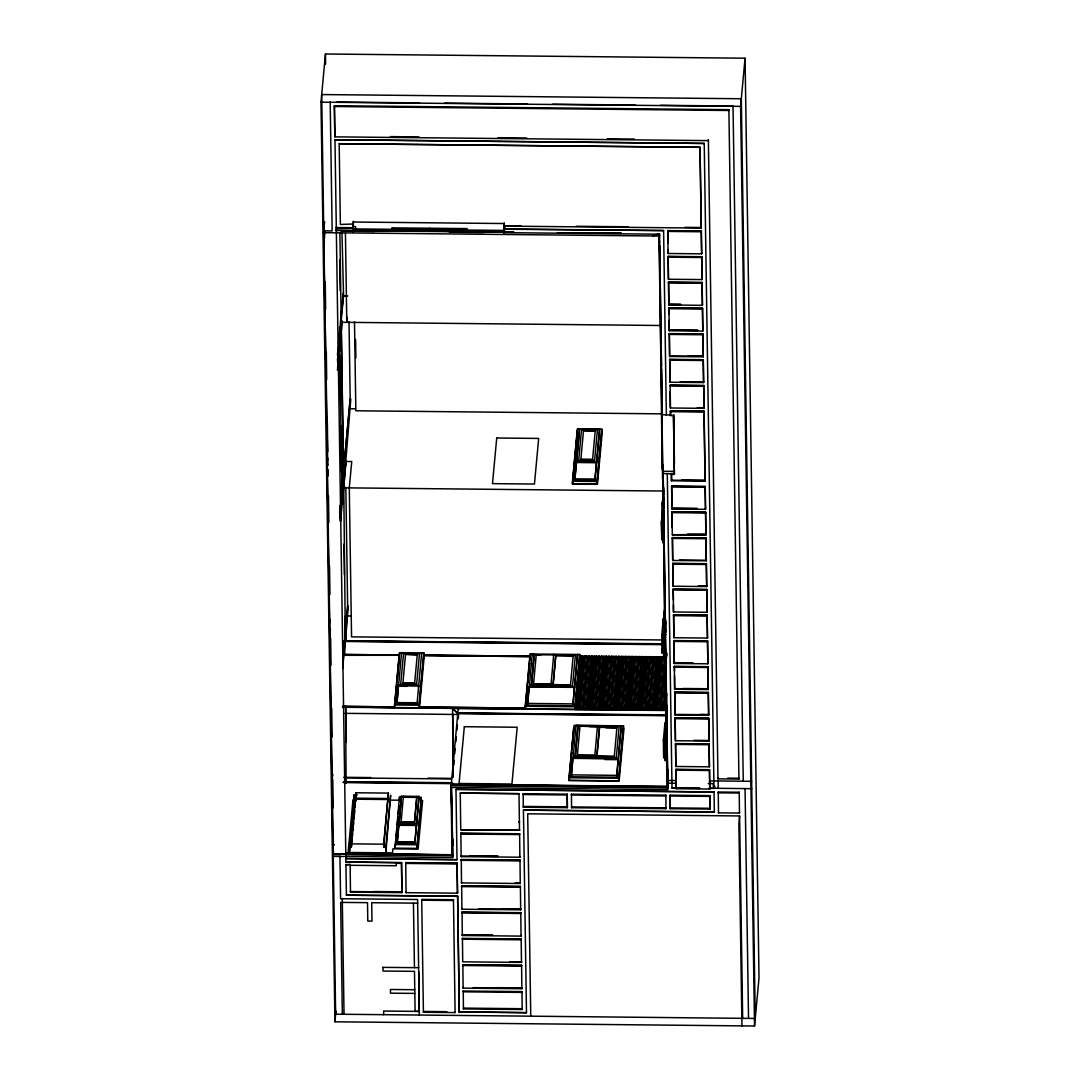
<?xml version="1.0" encoding="UTF-8"?>
<svg xmlns="http://www.w3.org/2000/svg" width="1080" height="1080" viewBox="0 0 1080 1080"><rect width="100%" height="100%" fill="white"/><g stroke="black" fill="none" stroke-linecap="round" stroke-linejoin="round"><path stroke-width="1.5" d="M346.14 742.028L345.695 706.468M667.143 709.52L575.424 708.764L576.531 708.777L581.269 656.006L582.944 656.019L582.944 657.693L578.205 708.791L579.893 708.804L584.631 656.033L586.305 656.046L586.305 657.72L587.979 657.747L587.979 656.073L589.667 656.087L589.667 657.761L591.341 657.774L586.602 708.872L583.2 707.576C584.267 709.466 580.568 709.425 581.526 707.562L579.852 707.535L579.893 708.804M594.54 659.462L589.964 708.912L588.276 708.899L593.014 657.788L593.014 656.114L591.341 656.1L586.602 708.872M619.88 658.058L621.554 658.085L616.815 709.182L615.141 709.168L619.866 656.384L618.192 656.37L618.192 658.044L616.518 658.031L616.518 656.357L614.831 656.343L614.844 658.017L613.157 657.99L613.157 656.316L611.483 656.303L611.483 657.976L609.808 657.963L609.795 656.289L608.121 656.276L603.383 709.047L601.708 709.034L606.447 657.923L606.447 656.249L604.76 656.235L600.035 709.007L598.347 708.993L603.086 657.895L603.086 656.221L601.412 656.208L596.673 708.98L594.999 708.966L599.738 657.855L599.724 656.181L598.05 656.168L593.312 708.939L591.638 708.926L596.376 657.828L596.376 656.154L594.688 656.14L589.964 708.912M657.099 709.587L657.058 708.318L658.733 708.332C657.774 710.208 661.473 710.235 660.407 708.345L665.186 656.843L665.199 658.517L663.512 658.503L663.512 656.829L661.838 656.802L657.099 709.587L655.412 709.56L660.163 658.463L660.15 656.788L658.476 656.775L653.738 709.547L652.063 709.533L656.802 658.436L656.802 656.762L655.115 656.735L650.376 709.52L648.702 709.506L653.441 658.395L653.441 656.721L651.767 656.707L647.028 709.479L645.341 709.466L650.079 656.694L648.405 656.667L643.667 709.452L641.993 709.439L646.731 658.327L646.731 656.654L645.043 656.64L640.319 709.412L638.631 709.398L643.37 656.627L641.696 656.6L641.696 658.274L640.022 658.26L640.008 656.586L638.334 656.573L638.334 658.246L636.66 658.233L636.66 656.559L634.973 656.532L630.248 709.317L628.56 709.303L633.299 658.193L633.299 656.519L631.625 656.505L626.886 709.277L625.212 709.263L629.951 658.165L629.937 656.492L628.263 656.478L623.525 709.25L621.851 709.236L626.589 658.125L626.589 656.451L624.902 656.438L620.177 709.209L618.489 709.196L623.227 658.098L623.227 656.424L621.554 656.411L616.815 709.182M627.035 707.63L631.625 656.505M648.405 656.667L648.405 658.341L646.731 658.327M651.767 656.707L651.767 658.382L650.093 658.368M320.99 102.168L325.458 54L745.065 58.199L759.011 977.913L754.542 1026L334.935 1021.802L320.99 102.168L740.597 106.367L745.065 58.199M334.368 106.529L334.449 105.719L728.892 109.674L738.95 779.058L717.971 778.856L708.372 139.793L708.291 140.616L334.841 136.863L334.368 106.529L728.811 110.484L728.892 109.674M323.946 239.598L324.365 241.866L323.595 232.673L324.608 221.697M324.446 230.958L324.554 238.154M327.335 463.401L327.753 465.683L323.744 242.46L324.594 232.565M323.744 242.46L323.946 240.179M334.841 136.863L334.449 105.719M334.962 139.739L704.227 143.438L334.962 139.739L345.803 854.658L452.79 855.725L451.183 785.484L452.709 845.168M339.188 143.708L700.056 147.312L339.188 143.708L340.362 224.465L353.16 224.019M336.299 227.286L336.218 228.096L353.16 228.272L353.065 222.021L503.928 223.533L504.077 233.456L504.468 229.23M332.897 846.572L333.734 844.303L332.897 846.572L327.132 466.263L327.821 458.109M337.446 355.037L337.905 349.515M338.526 343.507L339.134 336.906M340.754 319.451L343.211 292.923M337.568 359.924L340.565 320.841M341.982 233.24L343.548 295.34L340.591 320.517M327.132 466.263L327.348 463.995M337.487 361.449L343.548 295.34M327.267 474.944L327.47 472.675L327.699 476.05M327.807 469.031L327.929 472.716M338.04 358.776L339.322 338.162M339.633 341.753L340.2 335.678M341.51 322.016L341.361 330.305M327.281 476.415L327.915 473.783M327.834 470.502L327.942 473.459M338.675 353.66L339.134 348.705M339.66 343.076L340.214 337M339.89 233.253L343.562 477.185L341.213 325.917M337.433 370.292L340.619 331.115M339.876 345.438L338.756 356.819M339.916 345.033L342.293 320.949M347.247 317.399L346.788 322.34L345.438 233.469M329.481 621.5L329.697 619.231L329.926 622.606M339.647 511.933L340.268 505.332M340.726 500.391L341.334 493.79M341.847 488.16L350.19 398.952L349.015 321.773M329.508 622.971L330.129 620.339M339.674 513.405L340.443 505.157M340.74 501.863L341.51 493.614M339.633 517.981L342.846 477.522M350.19 398.952L342.86 478.629M329.656 632.394L330.48 629.532M339.957 520.574L341.685 493.439M350.811 398.952L343.737 486.648M330.278 632.394L329.886 629.208M340.538 521.883L346.073 461.471L351.743 461.525L349.286 487.89L351.554 636.863L662.877 639.981M331.844 777.101L332.681 774.252L332.478 777.114M342.927 657.639L343.373 652.104M342.913 668.493L344.493 640.724M345.83 487.188L347.639 606.177L345.83 633.137M342.9 664.713L347.639 606.177M344.21 654.494L399.182 655.034L344.21 654.494L345.425 641.466L662.553 644.652M348.26 606.177L345.452 641.142L662.58 644.328M344.601 654.332L344.142 655.304L399.114 655.277L344.574 654.737L344.345 640.292M661.986 644.085L346.046 640.926L662.013 643.761M346.113 783.418L345.613 707.279M333.261 854.077L452.831 855.279L452.615 857.547L333.045 856.359L333.113 844.884M332.91 847.152L333.747 844.898M333.045 856.359L333.518 851.283M392.054 229.298L392.162 228.11M392.377 228.056L392.269 229.244L392.243 227.867L467.114 228.609L467.14 229.986M401.49 862.812L345.911 862.015L401.517 862.569L401.936 892.067L350.527 891.54M373.775 891.54L401.963 891.81L401.882 892.634L350.474 892.107L350.15 864.473L345.924 864.675L350.123 864.716M352.998 799.726L348.111 852.471L392.539 852.889L392.918 848.84L418.095 849.083L422.618 800.415M350.42 841.091L349.367 852.485L354.119 794.853L357.44 794.894M351.027 834.57L351.486 829.683M352.08 823.176L352.688 816.655M353.147 811.769L353.74 805.262M457.569 896.292L346.397 895.185L457.61 896.049L459.338 1012.001L526.487 1012.676L459.365 1011.758L459.284 1012.567L457.61 896.049M334.935 1021.802L335.934 1010.948M349.286 846.963L351.378 846.99L355.469 799.2L387.788 799.524L383.643 844.182L383.683 847.314L385.789 847.327L390.623 795.217L385.87 852.849L385.789 847.327M355.874 798.606L355.617 801.306L356.076 792.774L388.382 793.098L387.923 801.63M351.378 846.99L352.607 833.76M352.917 830.439L353.687 822.177M353.983 818.87L354.753 810.594M355.064 807.287L355.469 799.2M350.15 864.473L350.069 865.283L396.225 865.741L396.265 862.515M350.474 892.107L350.555 891.297M399.155 654.871L394.295 707.764L342.684 706.671M394.7 704.984L399.546 652.671L423.873 652.914L419.054 707.805L394.74 707.562L394.7 704.984L419.013 705.226L423.873 652.914M395.037 704.295L396.86 684.68M397.17 681.413L397.926 673.232M398.223 669.965L399.546 652.671M383.683 847.314L388.382 793.098M421.673 653.913L421.659 652.806L417.015 704.201L396.887 703.998L398.425 685.827L418.541 686.03L418.568 687.461M397.049 702.324L398.52 685.139L418.649 685.341L418.662 686.448M417.272 654.467L414.639 683.276L402.908 683.154L405.54 654.345L417.272 654.79L405.54 654.345M417.879 797.391L421.24 797.432L421.295 801.05L416.907 848.38L395.077 848.164L399.425 797.202L402.773 797.242M395.077 848.164L395.847 839.997M396.144 836.743L396.9 828.576M397.211 825.309L397.967 817.155M398.264 813.888L399.019 805.721M416.381 825.161L414.828 842.292L397.197 842.116L398.763 824.985L416.381 825.161L416.408 826.889L414.842 843.723L397.224 843.548L401.396 796.23L419.013 796.405L416.502 825.863L419.013 796.405M398.885 825.687L401.274 799.862M403.394 796.946L416.826 797.081L414.464 822.798L401.045 822.663L403.38 796.351L403.394 797.27L416.826 797.404L416.812 796.487L414.464 822.191L401.031 822.055M401.882 892.634L401.517 862.569M424.332 655.128L419.472 708.021L525.001 709.074L529.862 656.181L424.332 655.128L529.862 656.181M405.715 862.61L405.635 863.42L457.043 863.946L457.11 863.123L405.715 862.61L406.08 892.674L457.475 893.187L457.556 892.377M406.08 892.674L406.148 891.864M416.907 848.38L421.24 797.432M421.713 900.207L421.794 899.397L453.465 899.708L455.099 1012.581L423.414 1012.257L421.713 900.207L453.398 900.518L453.465 899.708M423.414 1012.257L423.482 1011.447L446.837 1011.69M666.158 715.392L457.812 713.313L452.601 708.345L452.993 777.317M453.019 841.86L451.845 848.354L451.157 784.323L667.278 786.483L451.13 784.647M667.211 714.852L457.772 713.084L667.183 715.176M450.94 788.076L458.257 708.399L458.906 708.993M452.588 777.114L453.046 772.078M453.668 765.369L454.14 760.347M454.761 753.638L455.233 748.615M455.855 741.906L456.314 736.871M456.935 730.175L457.407 725.139M458.028 718.429L457.785 714.231M504.023 229.784L504.09 228.974L663.593 230.566L666.36 414.923L670.558 414.963M455.976 789.386L714.055 791.978L455.976 789.386L457.015 859.693L345.83 858.573L457.015 859.693M452.088 845.168L452.547 840.2M451.845 848.354L452.695 846.086M345.546 853.659L452.196 854.726L452.709 839.12M460.242 793.098L518.994 793.678L460.242 793.098L460.769 829.751L519.548 830.101L460.769 829.751M460.85 833.193L460.782 834.003L519.52 834.584L519.601 833.774L460.85 833.193L461.12 856.629L519.871 857.21L519.939 856.4M461.12 856.629L461.201 855.805M461.255 859.491L461.174 860.301L519.926 860.895L519.993 860.085L461.255 859.491L461.525 882.927L520.263 883.508L520.344 882.698M461.525 882.927L461.592 882.117M461.646 885.789L461.579 886.599L520.317 887.193L520.398 886.383L461.646 885.789L461.916 909.225L520.668 909.819L520.736 909.009L502.281 908.82M461.916 909.225L461.997 908.415M462.051 912.101L461.97 912.911L520.722 913.491L520.789 912.681L462.051 912.101L462.321 935.523L521.06 936.117L521.14 935.307M455.099 1012.581L455.166 1011.771M462.321 935.523L462.389 934.713M462.443 938.399L462.375 939.209L521.114 939.803L521.195 938.979L462.443 938.399L462.713 961.835L521.465 962.415L521.532 961.605M462.848 964.697L462.767 965.507L521.519 966.101L521.6 965.291L462.848 964.697L463.118 988.133L521.856 988.727L521.937 987.917L496.76 987.66M463.118 988.133L463.185 987.323M463.252 990.995L463.171 991.818L521.91 992.399L521.991 991.589L463.252 990.995L463.428 1008.923L522.18 1009.517L522.248 1008.707L463.509 1008.113L463.428 1008.923M525.407 706.293L530.267 653.981L579.758 654.48L574.938 709.371L525.447 708.872L525.407 706.293L574.898 706.793L579.758 654.48M525.447 708.872L527.567 685.989M527.877 682.709L529.7 663.093M529.996 659.826L530.267 653.981M527.567 703.431L529.106 686.907L574.398 687.366L572.899 705.753L527.594 705.308L527.567 703.431L572.873 703.89M527.594 705.308L529.214 686.664L574.506 687.11L577.543 654.372L574.519 688.217M529.227 687.771L532.251 653.913L532.264 655.02M531.401 685.665L534.236 654.035L531.401 685.665L572.508 686.084L575.356 655.358L553.757 655.142M519.318 822.096L519.399 821.286M519.332 822.839L519.399 822.029M523.192 793.719L523.112 794.529L567.176 794.975L567.243 794.164L523.192 793.719L523.301 807.233L567.365 807.678L567.243 794.164M533.574 683.762L550.989 683.937L533.574 683.762L536.234 654.75L553.635 654.912M523.301 807.233L523.382 806.423L567.446 806.868M523.436 810.108L714.366 812.012L523.436 810.108L526.487 1012.676M573.156 656.033L570.496 685.044L553.095 684.869L555.755 655.857L573.156 656.357M553.095 684.869L555.755 655.857M577.139 431.298L572.251 484.029L597.429 484.286L602.316 431.555M572.657 481.248L577.517 428.936L601.83 429.179L597.024 484.07L572.697 483.827L572.657 481.248L596.984 481.491L601.83 429.179M572.697 483.827L576.194 446.229M576.49 442.962L577.517 428.936M574.83 478.832L576.383 462.092L596.511 462.294L594.972 480.452L574.857 480.263L574.83 478.832L594.958 479.034L596.511 462.294M574.857 480.263L579.501 428.868L599.616 429.07L596.619 462.713L576.504 462.51L579.366 431.608M595.229 430.731L592.596 459.54L580.865 459.419L583.497 430.61L595.242 431.055L583.497 430.61M572.899 705.753L574.506 687.11M596.619 462.713L599.616 429.07M573.656 727.812L568.769 780.529L619.124 781.029L624.011 728.312M665.995 657.545L580.217 656.694L575.356 709.574L666.198 709.911M569.174 777.749L574.034 725.45L623.525 725.936L618.719 780.827L569.214 780.327L569.174 777.749L618.678 778.248L623.525 725.936M569.214 780.327L569.673 775.427M569.97 772.16L570.74 763.979M571.037 760.712L571.793 752.544M572.103 749.264L574.074 728.014M576.531 708.777L581.269 656.006M571.347 774.887L572.873 758.363L618.179 758.822L616.667 777.209L571.374 776.763L571.347 774.887L616.639 775.346M571.374 776.763L572.873 758.363M576.018 725.368L572.994 759.226L572.981 758.12L618.273 758.565L621.311 725.827L576.018 725.368L576.032 726.476M578.205 708.791L582.944 656.019M571.442 794.205L571.374 795.015L665.78 795.96L665.861 795.15L571.442 794.205L571.563 807.718L665.969 808.663L666.05 807.854L571.644 806.909L571.563 807.718M575.168 757.121L578.003 725.49L575.168 757.121L616.275 757.539L619.124 726.813L589.505 726.624M579.852 707.535L584.631 656.033M581.567 708.831L586.305 656.046M577.355 755.217L594.756 755.393L577.355 755.217L580 726.206L597.415 726.705M583.2 707.576L587.979 656.073M583.24 708.845L587.979 657.747M584.928 708.858L589.667 656.087M588.276 708.899L593.014 656.114M591.638 708.926L596.376 656.154M594.999 708.966L599.724 656.181M598.347 708.993L603.086 656.221M600.035 709.007L604.76 656.235M616.923 727.488L614.277 756.5L596.862 756.324L599.522 727.312L616.937 727.812L605.853 727.704M596.862 756.324L599.522 727.312M601.708 709.034L606.447 656.249M603.383 709.047L608.121 656.276M611.483 657.976L606.744 709.074L605.07 709.061L609.795 656.289M606.744 709.074L611.483 656.303M614.844 658.017L610.106 709.115L608.418 709.101L613.157 656.316M610.106 709.115L614.831 656.343M618.192 658.044L613.454 709.141L611.78 709.128L616.518 656.357M613.454 709.141L618.192 656.37M615.141 709.168L619.866 656.384M659.543 234.968L658.8 245.808L659.489 233.753M658.8 245.808L659.34 239.274M618.489 709.196L623.227 656.424M663.593 230.566L504.077 229.216M621.851 709.236L626.589 656.451M616.667 777.209L618.273 758.565M667.791 230.607L667.71 231.417L701.285 231.755L701.352 230.945L667.791 230.607L667.98 243.23M625.212 709.263L629.937 656.492M701.69 253.017L701.622 253.827L668.048 253.49L668.075 249.534M668.183 256.365L668.101 257.175L701.676 257.512L701.743 256.703L668.183 256.365L668.439 279.248L702 279.585L702.081 278.775M628.56 709.303L633.299 656.519M668.574 282.11L668.493 282.92L702.067 283.257L702.135 282.447L668.574 282.11L668.831 304.992L702.391 305.329L702.473 304.519M630.248 709.317L634.973 656.532M638.334 658.246L633.596 709.344L631.922 709.331L636.66 656.559M668.952 307.868L668.885 308.678L702.446 309.015L702.527 308.192L668.952 307.868L669.06 314.172M633.596 709.344L638.334 656.573M702.864 330.264L702.783 331.074L669.222 330.75L669.155 320.476M669.344 333.612L669.276 334.422L702.837 334.76L702.918 333.95L669.344 333.612L669.614 356.495L703.175 356.832L703.255 356.022L688.149 355.874M666.36 414.923L662.188 414.639L662.391 412.412M641.696 658.274L636.957 709.385L635.283 709.371L640.008 656.586M636.957 709.385L641.696 656.6M669.735 359.357L669.668 360.167L703.229 360.504L703.31 359.694L669.735 359.357L669.992 382.239L703.566 382.577L703.647 381.767M638.631 709.398L643.37 656.627M659.043 243.216L662.823 469.625L663.188 464.981L662.418 466.425M704.038 407.525L703.958 408.335L670.383 407.997L670.127 385.115L703.701 385.452L704.012 407.768L697.302 407.7M640.319 709.412L645.043 656.64M451.724 785.673L667.845 787.833L663.08 473.499L663.282 471.272L673.933 471.38M663.161 476.186L662.539 478.818L661.581 369.09M641.993 709.439L646.731 656.654M662.985 479.925L662.769 477.279L664.767 625.374L663.727 511.07M670.383 407.997L670.221 391.419M670.518 410.859L670.451 411.669L704.012 412.007L704.092 411.197L670.518 410.859L670.505 415.53L673.434 415.57L674.339 474.417L671.395 474.39L671.476 473.58L674.406 473.607L673.515 414.761M662.796 519.79L662.229 504.536L663.714 487.877M662.445 503.712L663.66 490.55M662.864 501.296L663.62 493.182M662.607 530.388L661.676 536.882L661.433 521.626L662.648 508.639M663.39 500.526L663.701 497.286M662.539 513.513L661.689 522.639L662.729 522.653L663.039 519.359M645.341 709.466L650.079 656.694M663.08 473.499L671.45 473.823L671.49 480.776L705.065 481.113L705.132 480.303L681.642 480.06M661.676 536.882L662.567 527.148M662.985 539.744L661.946 539.73L662.553 533.156M664.187 542.606L662.931 542.592L663.228 539.258M648.702 709.506L653.441 656.721M671.49 480.776L671.476 473.58M671.665 486.095L671.585 486.905L705.159 487.242L705.226 486.432L671.665 486.095L671.922 508.977L705.483 509.315L705.564 508.491M652.063 709.533L656.802 656.762M674.339 474.417L674.406 473.607M653.738 709.547L658.476 656.775M672.057 511.839L671.976 512.649L705.551 512.987L705.618 512.177L672.057 511.839L672.287 527.607M663.674 652.968L662.04 652.955L661.77 635.31L663.323 618.583L664.956 618.597M655.412 709.56L660.15 656.788M664.754 607.5L663.66 619.218L664.808 610.848M663.917 618.408L664.808 608.769M687.488 534.06L705.956 534.249L705.875 535.059L672.313 534.721L705.928 534.492L705.618 512.177M663.647 651.375L663.404 635.337L664.794 618.165M672.435 537.597L672.368 538.407L705.928 538.731L706.01 537.921L672.435 537.597L672.705 560.48L706.266 560.804L706.347 559.994M520.803 225.707L503.969 226.098L701.231 228.083L700.056 147.312M657.058 708.318L661.838 656.802M662.04 652.955L662.513 647.933M665.321 620.163L665.537 632.894L663.066 467.033M665.172 625.01L665.388 622.742M665.199 626.481L664.983 623.835L664.713 635.742L665.874 629.249M665.442 623.875L665.753 620.568M664.713 635.742L665.874 622.499M658.773 709.601L663.512 656.829M672.827 563.342L672.759 564.152L706.32 564.489L706.401 563.679L672.827 563.342L673.096 586.224L706.658 586.562L706.739 585.751M660.447 709.614L665.199 658.517M666.832 653.117L666.536 656.438L666.482 653.292M665.793 688.217L663.808 709.654L662.135 709.628L665.793 668.493M673.218 589.086L673.151 589.896L706.712 590.234L706.793 589.424L673.218 589.086L673.394 600.129M663.808 709.654L665.78 686.786M707.13 611.496L707.049 612.306L673.475 611.969L673.461 604.854M673.61 614.844L673.542 615.654L707.103 615.992L707.184 615.182L673.61 614.844L673.866 637.726L707.441 638.064L707.522 637.254M667.17 709.682L665.469 709.506L666.832 693.441M665.483 709.668L666.104 703.08M663.363 740.232L664.915 723.505L666.549 723.519L664.996 740.246L665.267 757.89L663.633 757.877L663.363 740.232L664.996 740.246M666.968 705.713L665.618 724.14M665.496 723.317L666.846 708.858M666.09 719.118L666.86 710.735M674.001 640.589L673.933 641.399L707.495 641.736L707.576 640.926L674.001 640.589L674.258 663.471L707.832 663.808L707.9 662.999M666.846 718.173L664.875 739.422L665.199 760.739L665.496 757.472M666.941 719.253L666.644 722.507L665.375 722.493L665.55 726.422M674.393 666.346L674.312 667.157L707.886 667.494L707.967 666.684L674.393 666.346L674.46 671.072M683.114 688.5L708.291 688.743L708.224 689.567L674.649 689.229L674.541 675.797M674.784 692.091L674.703 692.901L708.278 693.239L708.359 692.428L674.784 692.091L675.04 714.974L708.615 715.311L708.683 714.501L700.299 714.42M668.034 777.209L666.913 781.043L664.956 633.15L666.9 722.668M667.913 769.581L667.778 777.87M666.913 781.043L667.75 778.788M667.251 786.807L667.926 770.162M703.958 408.335L703.701 385.452M666.981 725.706L667.535 780.462L665.334 635.742M450.927 787.468L667.67 789.642L667.157 778.451M675.176 717.836L675.095 718.659L708.669 718.983L708.737 718.173L675.176 717.836L675.432 740.732L709.007 741.055L709.074 740.246M669.978 796.001L670.059 795.191L709.911 795.596L710.033 809.109L670.167 808.704L669.978 796.001L709.843 796.405L709.911 795.596M675.567 743.593L675.486 744.404L709.061 744.741L709.128 743.931L675.567 743.593L675.824 766.476L709.398 766.814L709.466 766.004M699.705 788.373L672.017 788.116L699.732 788.13M670.167 808.704L670.059 795.191M675.959 769.338L675.878 770.148L709.452 770.486L709.52 769.676L675.959 769.338L676.161 788.711L709.736 789.048L709.803 788.238M708.939 788.495L714.002 788.292L708.966 788.252M717.971 778.856L718.038 778.046M718.254 792.018L718.173 792.828L739.152 793.044L739.233 792.234L718.254 792.018L718.484 812.862L739.463 813.078L739.543 812.268M718.484 812.862L718.551 812.052M738.95 779.058L739.017 778.248L727.731 778.14M530.753 1016.145L527.688 813.821L739.598 815.94L738.882 823.554L741.96 1025.879M342.86 478.994L343.481 477.9M343.994 646.11L344.007 641.358M339.512 344.601L342.238 500.607L341.739 491.157M652.982 235.966L658.868 233.753M418.689 971.406L419.296 1011.407L415.098 1011.393L414.49 971.339L383.022 971.042L382.968 967.342M457.704 714.474L345.047 713.354M336.933 102.06L419.526 102.897M444.812 103.14L527.405 103.977M552.677 104.22L635.269 105.057M660.555 105.3L733.023 106.029L743.256 781.218M390.42 136.62L419.026 136.904M498.083 137.686L526.689 137.983M607.433 138.794L634.351 139.064M576.207 226.26L628.25 226.787M684.855 227.353L701.285 227.516M354.443 226.544L355.55 226.557L355.59 228.933M504.32 228.042L505.413 228.056M336.272 227.529L353.214 227.704M701.339 231.188L667.764 230.85L668.048 253.49M353.43 228.906L504.495 230.418M335.597 230.189L513.743 231.971M589.37 232.726L621.297 233.05M335.57 230.513L513.702 232.294M557.402 232.74L621.27 233.375M341.334 230.796L375.044 231.134M449.226 231.876L482.949 232.214M323.757 230.85L332.154 230.931L330.197 101.993M341.24 231.12L374.855 231.458M450.482 232.214L484.096 232.551M504.158 232.646L659.448 234.212L662.188 414.639M323.595 232.673L659.286 236.034M659.637 242.96L658.922 235.427M701.73 256.946L668.156 256.608L668.439 279.248M702.108 282.69L668.547 282.353L668.831 304.992M343.562 295.934L347.814 295.974M668.898 304.182L680.657 304.304M668.885 304.425L680.63 304.547M702.5 308.435L668.938 308.111L669.222 330.75M341.118 322.286L659.786 325.485M669.289 329.926L697.828 330.224M669.276 330.17L697.802 330.466M702.891 334.193L669.33 333.855L669.614 356.495M669.654 355.928L703.229 356.265L702.918 333.95M703.283 359.937L669.721 359.6L669.992 382.239M680.117 381.78L703.62 382.01L703.31 359.694M670.113 385.358L703.674 385.695M670.059 385.925L703.62 386.262M704.066 411.44L670.491 411.102L670.505 415.53M350.339 408.74L355.401 408.78M662.121 413.856L355.846 410.778L354.496 321.773M576.477 461.403L596.606 461.606M671.544 480.209L705.118 480.546L704.092 411.197M705.213 486.675L671.639 486.338L671.922 508.977M342.995 487.823L663.984 491.036M343.643 488.417L342.968 477.441L343.346 504.32M663.579 502.902L662.324 502.889L662.931 542.592M671.99 508.167L697.167 508.41M671.976 508.41L697.154 508.653M705.591 512.419L672.03 512.082L672.313 534.721M661.433 521.626L661.946 539.73M705.983 538.164L672.422 537.84L672.705 560.48M679.469 559.967L706.32 560.237L706.01 537.921M706.374 563.922L672.813 563.585L673.096 586.224M698.315 585.913L706.712 585.995L706.401 563.679M706.765 589.667L673.205 589.329L673.475 611.969M707.157 615.425L673.596 615.087L673.866 637.726M663.795 617.571L665.051 617.585M347.787 615.965L350.933 615.992M666.225 634.54L663.282 634.514L663.606 655.83L666.549 655.857M345.276 631.679L343.75 487.242M345.303 631.949L346.046 640.926M661.77 635.31L663.404 635.337M707.549 641.169L673.974 640.832L674.258 663.471M534.249 654.952L540.756 655.02M613.467 657.18L580.217 656.694M628.412 657.329L666.617 657.72M581.283 657.099L580.163 657.666L581.269 657.68M582.957 657.126L584.644 657.139M586.319 657.153L587.993 657.167M589.68 657.194L591.354 657.207L591.341 656.1M593.028 657.221L608.135 657.369M609.822 657.396L611.496 657.41M613.17 657.423L614.858 657.437M616.532 657.464L618.206 657.477M619.893 657.49L621.567 657.504L621.554 656.411M623.241 657.531L638.348 657.68M640.035 657.693L641.709 657.707M643.383 657.72L645.071 657.747M646.745 657.761L648.418 657.774M650.106 657.788L651.78 657.815M653.454 657.828L665.213 657.95M582.944 657.693L584.631 657.707M593.014 657.788L594.702 657.815L594.688 656.14M596.376 657.828L598.05 657.842L598.05 656.168M599.738 657.855L601.412 657.882L601.412 656.208M603.086 657.895L604.773 657.909M606.447 657.923L608.121 657.95M623.227 658.098L624.915 658.112L624.902 656.438M626.589 658.125L628.263 658.152L628.263 656.478M629.951 658.165L631.625 658.179M633.299 658.193L634.986 658.22M643.37 658.301L645.057 658.314M653.441 658.395L655.128 658.409L655.115 656.735M656.802 658.436L658.476 658.449M660.163 658.463L661.838 658.476M674.339 662.661L692.807 662.85M674.312 662.904L692.779 663.093M707.94 666.927L674.365 666.59L674.649 689.229M553.095 684.545L570.496 685.044M531.387 684.747L550.894 684.95L550.908 685.868L553.743 654.224L553.649 655.236M674.703 688.662L708.278 689L707.967 666.684M406.917 686.327L398.534 686.245L401.544 652.604L401.558 653.711M708.332 692.672L674.757 692.334L675.04 714.974M396.873 702.567L416.988 702.77L417.015 704.201M576.49 707.508L578.164 707.522M586.562 707.602L588.236 707.63M589.923 707.643L591.597 707.657M594.958 707.697L593.271 707.67L593.312 708.939M596.633 707.711L598.307 707.724M599.994 707.738L601.668 707.764M603.342 707.778L605.03 707.792L605.07 709.061M606.704 707.805L608.378 707.832L608.418 709.101M610.065 707.846L611.739 707.859L611.78 709.128M613.413 707.873L615.101 707.9M616.775 707.913L618.449 707.927M621.81 707.967L620.123 707.94L620.177 709.209M625.158 707.994L623.484 707.981L623.525 709.25M626.846 708.008L628.519 708.035M630.194 708.048L631.881 708.062L631.922 709.331M633.555 708.075L635.229 708.102L635.283 709.371M636.917 708.115L638.591 708.129M640.264 708.143L641.952 708.17M645.3 708.197L643.626 708.183L643.667 709.452M648.662 708.237L646.988 708.21L647.028 709.479M652.023 708.264L650.336 708.25L650.376 709.52M653.697 708.278L655.371 708.304M660.407 708.345L662.094 708.372L662.135 709.628M663.768 708.386L665.442 708.399M342.725 706.266L394.362 706.954L342.536 706.428M342.468 707.238L666.711 710.491M676.769 714.42L708.669 714.744L708.359 692.428M452.601 708.345L457.785 713.61L666.131 715.702M708.723 718.416L675.149 718.092L675.432 740.732M693.954 740.34L709.061 740.489L708.737 718.173M709.115 744.174L675.54 743.837L675.824 766.476M596.862 756L614.277 756.5M575.154 756.202L594.662 756.405L594.675 757.323L597.51 725.679L597.524 726.597M604.868 759.537L618.3 759.672L621.311 725.827M709.506 769.918L675.932 769.581L676.161 788.711M343.75 777.303L370.697 777.573M427.964 778.14L451.535 778.383M666.9 780.462L676.12 780.543M709.695 780.88L751.653 781.299M346.032 777.897L451.346 778.95M667.778 783.162L676.202 783.257M708.21 783.567L713.259 783.621L713.3 786.335L714.812 786.348L714.839 788.279L751.761 788.67M343.886 781.663L452.196 782.743M343.845 781.988L452.169 783.067M343.291 782.217L452.763 783.311M343.265 782.541L452.736 783.635M667.913 787.05L451.157 784.323M451.143 785.174L667.886 787.374M403.394 796.649L416.812 796.784M355.577 798.174L387.882 798.498M391.122 800.132L399.411 800.186M670.248 807.894L710.114 808.299M401.031 822.339L414.464 822.474M398.844 823.662L416.475 823.838M398.763 825.282L416.381 825.458M460.836 833.436L519.575 834.016M351.338 843.858L383.643 844.182M395.024 844.547L416.853 844.763M451.845 847.76L451.562 788.09M345.573 853.335L452.858 854.955L333.288 853.754M333.221 854.537L339.93 854.604M469.584 855.9L498.123 856.184M461.174 856.049L498.096 856.427M461.228 859.734L519.98 860.328M405.689 862.853L457.083 863.365M396.198 863.325L401.436 863.379M515.282 882.9L520.317 882.941M461.632 886.032L520.371 886.626M417.65 903.177L371.709 902.705L371.979 921.105L367.794 921.065L367.511 902.664L340.659 902.394L342.347 1014.255M478.751 908.834L520.722 909.252M462.024 912.343L520.776 912.924M464.076 934.74L492.601 935.024M462.375 934.956L492.588 935.267M462.429 938.642L521.168 939.222M509.76 961.74L521.519 961.848M462.82 964.94L521.573 965.534M382.955 967.37L418.635 967.693M473.243 987.66L521.91 988.16M414.774 989.726L390.433 989.483L390.488 993.168L414.828 993.411M419.296 1011.407L383.63 1011.056L383.683 1014.728M339.417 343.94L339.647 327.362M339.498 343.278L340.106 343.859L339.971 334.665M740.597 106.367L754.542 1026M745.052 788.589L748.535 1018.4M739.233 792.234L739.463 813.078M739.598 815.94L742.662 1018.264M718.078 780.962L718.2 788.346M704.227 143.438L713.975 788.535M714.055 791.978L714.339 812.255M701.352 230.945L701.663 253.26M701.743 256.703L702.054 279.018M702.135 282.447L702.446 304.763M702.527 308.192L702.837 330.507M705.226 486.432L705.537 508.748M706.793 589.424L707.103 611.739M707.184 615.182L707.495 637.497M707.576 640.926L707.886 663.242M709.128 743.931L709.439 766.247M709.52 769.676L709.776 788.481M700.015 147.879L701.231 228.083M701.285 231.755L701.622 253.827M701.676 257.512L702 279.585M702.067 283.257L702.391 305.329M702.446 309.015L702.783 331.074M702.837 334.76L703.175 356.832M703.229 360.504L703.566 382.577M704.012 412.007L705.065 481.113M705.159 487.242L705.483 509.315M705.551 512.987L705.875 535.059M705.928 538.731L706.266 560.804M706.32 564.489L706.658 586.562M706.712 590.234L707.049 612.306M707.103 615.992L707.441 638.064M707.495 641.736L707.832 663.808M707.886 667.494L708.224 689.567M708.278 693.239L708.615 715.311M708.669 718.983L709.007 741.055M709.061 744.741L709.398 766.814M709.452 770.486L709.736 789.048M709.843 796.405L710.033 809.109M673.704 414.612L674.447 463.374M667.278 473.54L672.017 788.116M659.664 245.228L661.5 366.066M663.215 477.32L663.647 508.019M659.435 245.822L662.188 469.611M662.823 469.625L662.958 478.454M667.548 781.056L667.67 789.642M663.323 618.583L663.444 626.602M664.915 723.505L664.97 726.705M665.861 795.15L665.969 808.663M618.678 778.248L618.719 780.827M596.984 481.491L597.024 484.07M594.958 479.034L594.972 480.452M592.596 459.54L580.865 459.419M579.501 428.868L579.514 429.975M574.898 706.793L574.938 709.371M567.176 794.975L567.365 807.678M518.994 793.678L519.52 830.345M519.601 833.774L519.871 857.21M519.993 860.085L520.263 883.508M520.398 886.383L520.668 909.819M520.789 912.681L521.06 936.117M521.195 938.979L521.465 962.415M521.6 965.291L521.856 988.727M521.991 991.589L522.18 1009.517M504.239 222.804L504.36 230.418M458.42 714.231L458.474 717.552M457.799 712.76L457.785 713.61M457.812 713.894L457.866 719.199M457.11 863.123L457.529 892.62M457.043 863.946L457.475 893.187M452.695 714.974L453.452 764.613M452.48 848.354L452.615 857.547M452.061 846.072L452.196 854.726M429.678 228.231L429.705 229.622M419.013 705.226L419.054 707.805M414.639 683.276L402.908 683.154M419.351 1015.092L417.596 899.491L340.591 898.722L339.957 856.238M414.464 822.798L414.45 821.88L401.031 821.759L401.045 822.663M414.842 843.723L414.815 841.995L397.197 841.82L397.224 843.548M413.451 903.123L414.437 967.653M401.396 796.23L401.423 798.241M399.425 797.202L399.479 800.82M355.577 339.457L355.86 357.939M353.389 221.292L353.214 231.944L353.16 228.272M356.076 792.774L356.117 795.893M354.119 794.853L354.2 800.375M346.073 461.471L345.506 465.399M341.05 331.479L341.064 332.667M339.674 260.104L340.106 290.628M343.98 544.212L344.412 574.708M345.074 616.275L345.344 642.317M339.485 348.786L339.538 352.161M339.66 354.726L340.362 400.275M340.74 425.574L341.361 471.947M345.816 855.887L345.897 862.259M345.951 864.432L346.397 895.185M342.279 898.736L344.034 1014.336M325.458 54L325.607 64.098M325.242 281.826L325.62 309.002M326.309 352.31L326.687 379.485M327.348 423.131L327.78 451.656M328.104 472.351L328.144 475.7M328.455 495.761L328.86 522.518M329.522 566.001L329.954 594.418M330.642 638.159L331.02 665.199M331.709 708.304L332.113 737.019M332.788 779.476L333.18 807.921M424.292 655.533L529.821 656.586L424.292 655.533M403.542 653.643L400.707 684.153L416.637 684.315L419.472 653.805L403.542 653.643M464.333 726.705L459.068 783.486L511.933 784.026L517.199 727.245L464.333 726.705M496.719 438.007L492.494 483.638L534.452 484.056L538.677 438.426L496.719 438.007M581.499 429.908L578.678 460.418L594.594 460.566L597.429 430.07L581.499 429.908M741.312 98.753L321.692 94.554L335.637 1014.188L755.244 1018.467L741.312 98.753M525.056 708.102L419.513 707.036L525.056 708.102"/></g></svg>
